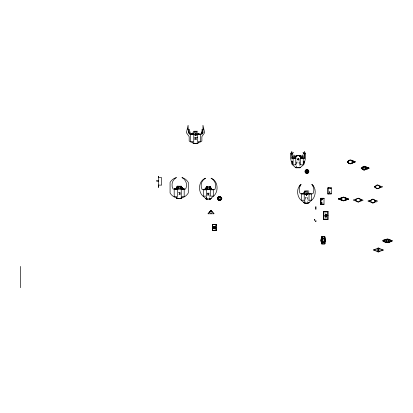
<?xml version="1.0" encoding="UTF-8"?>
<svg xmlns="http://www.w3.org/2000/svg" width="413" height="413" viewBox="0 0 413 413"><rect width="100%" height="100%" fill="white"/><g stroke="black" fill="none" stroke-linecap="round" stroke-linejoin="round"><path stroke-width="0.31" stroke-dasharray="2.06 1.55" d="M296.74 164.064L296.74 162.242M305.197 199.453L305.197 197.631M299.306 164.064L299.022 163.156L299.306 162.242M307.768 197.631L307.478 198.539L307.768 199.453M194.626 137.405L196.805 137.405M194.626 137.544L196.805 137.544M194.342 138.035L197.579 138.035M194.342 138.876L197.579 138.876M194.616 139.367L196.614 139.367M194.616 139.506L196.578 139.367M296.178 162.242L296.932 162.242L296.932 164.064L296.178 164.064M300.143 162.242L299.022 162.242L299.022 164.064L300.143 164.064M296.178 163.156L296.932 163.156M299.022 163.156L300.143 163.156M180.145 192.391L178.602 192.391L178.638 193.021L181.235 193.021M178.462 192.535L180.285 192.535M207.398 193.041L209.577 193.041M207.398 193.186L209.773 193.186M206.526 193.671L209.835 193.671M181.235 193.862L178.638 193.862L178.638 194.492L180.233 194.353M178.659 194.353L180.672 194.353M206.526 194.513L209.835 194.513M207.522 195.003L209.634 195.003M207.553 195.142L209.35 195.003M305.057 197.419L308.227 197.419M305.057 197.631L305.393 197.631L305.393 199.453L305.057 199.453M324.633 212.917L326.946 212.917M324.633 218.245L326.946 218.245M322.383 240.206L323.503 240.206M307.814 197.419L307.478 197.631L307.814 201.926M305.011 200.692L305.011 201.926M304.639 200.228L304.639 201.823M304.076 200.759L304.076 201.823M299.823 160.099L299.823 162.035L296.462 162.035L296.462 160.099M299.353 164.064L299.353 166.542M296.549 165.923L296.549 167.776M296.178 165.902L296.178 166.971M209.84 195.581L209.84 197.91M208.844 193.041L208.844 195.142M208.297 193.671L208.297 194.513M207.749 193.041L207.749 193.671M207.749 194.513L207.749 195.142M206.753 196.748L206.753 197.91M206.526 196.758L206.526 198.023M206.242 196.738L206.242 197.951M196.072 137.405L196.072 139.506M195.525 138.035L195.525 138.876M194.977 137.405L194.977 138.035M194.977 138.876L194.977 139.506M179.732 192.391L179.732 194.492M179.185 193.021L179.185 193.862"/><path stroke-width="0.62" d="M215.307 224.651L215.307 224.373M215.374 224.651L215.374 224.373M180.424 189.03L180.424 186.222L180.45 186.562C181.637 186 184.193 190.341 181.606 188.545L181.477 186.222L177.27 186.222L177.647 187.863L176.81 187.564L176.542 188.56C175.257 188.266 176.222 189.608 176.098 188.359L177.342 186.222L176.95 187.548L177.156 188.364C175.907 189.655 174.905 188.405 176.816 188.354L177.884 186.222L178.302 186.568L178.323 186.222L177.156 188.364L177.115 186.919L177.554 186.222L178.158 186.924M194.982 143.43L190.269 141.819L189.18 140.983L189.18 136.636L186.418 132.712L188.091 125.278L188.343 132.712L189.407 134.039L202.024 134.039L202.943 132.712L202.964 125.278L204.631 132.712L201.874 136.636L201.874 140.983L200.785 141.819L196.072 143.43M342.501 200.666L338.732 198.906L343.559 197.027L348.329 199.081L343.477 200.95L338.732 199.014L342.568 197.269M324.215 242.312L324.215 238.384M344.463 200.708L348.329 199.076L344.535 197.306M344.876 200.403L348.329 199.066L345.753 198.199M326.084 214.321L325.604 214.202L325.64 214.77A0.841 0.841 0 0 0 325.64 216.397C325.258 217.197 326.446 217.171 326.079 216.397A0.841 0.841 0 0 0 326.079 214.77L325.971 214.182L325.604 214.202L325.258 214.316L325.501 214.827M378.334 251.956L378.411 248.032L373.46 249.963L378.334 251.956L383.31 250.035L378.411 248.032M338.732 199.009L340.57 199.562M209.536 189.681L209.536 186.872L209.561 187.213C210.749 186.65 213.309 190.992 210.718 189.195L210.589 186.872L206.381 186.872L206.526 188.777L207.372 187.228L207.001 186.872L206.18 188.762L204.611 189.608L206.268 189.015L206.454 186.872L205.478 188.772L203.578 189.681M205.054 189.681C204.481 188.777 206.015 189.644 205.927 189.004L205.922 188.214L206.758 188.514L206.381 186.872M346.621 199.324L346.621 198.73L346.022 198.73L346.213 199.433L348.329 199.051L347.168 198.813M177.554 186.222L178.024 187.254L177.554 186.222C178.395 187.786 173.837 189.799 175.804 188.565L176.81 187.564L176.878 188.08L176.366 188.121L176.248 188.875L176.604 187.853L177.414 188.127L177.27 186.222M214.182 228.854L214.223 228.291M180.863 186.222L180.749 187.533L181.426 186.568L181.606 188.545L181.916 187.848L181.193 186.222L181.116 188.091L181.348 188.333L181.735 187.554L181.405 186.222L180.61 187.223L181.116 188.091L181.591 187.239L181.488 186.908L180.915 187.827L181.477 186.222M210.589 186.872L210.718 189.195L211.028 188.498L210.516 186.872M352.263 162.402L352.243 161.385M180.94 189.015L182.804 189.03L181.865 188.085C181.911 189.526 182.913 188.127 181.865 188.085L181.591 187.239C181.493 188.431 184.936 189.412 182.634 188.715L181.735 187.554L181.751 188.318L183.248 188.963L181.503 187.523M175.577 189.03L175.938 188.87L175.277 189.03L176.645 188.318C176.036 188.751 176.501 187.734 177.063 188.111L176.568 188.741L174.72 189.03L176.537 188.106L177.342 186.222M207.269 187.574L206.665 186.872L206.965 188.22L206.092 187.9L205.927 189.004C204.786 188.72 204.956 190.207 205.653 189.211L205.715 188.504L206.397 188.498L206.268 189.015L205.478 188.772L205.359 189.381L203.929 189.681L205.731 188.767L206.454 186.872M195.168 134.726L194.89 135.02L195.168 134.726L195.168 135.02M196.314 135.02L196.593 134.731L196.314 135.02L196.314 134.731M297.597 159.072L297.319 159.366L297.597 159.072L297.597 159.366M298.738 159.366L299.022 159.077L298.738 159.366L298.738 159.077M305.243 171.509C309.347 165.04 309.347 177.972 305.243 171.509L308.609 171.509M306.059 194.461L305.775 194.755L306.059 194.461L306.059 194.755M307.2 194.755L307.478 194.461L307.2 194.755L307.2 194.461M314.752 219.747L314.474 220.041L314.752 219.747L314.752 220.041M315.723 221.254L316.002 220.965L315.723 221.254L315.723 220.965M328.588 188.529L328.862 188.493M328.727 188.669L328.593 188.565M329.915 191.999L329.657 192.102L329.915 192.071M329.641 192.071L329.848 191.911M330.55 188.529L330.761 188.648M177.838 186.573L177.884 186.222L178.261 186.578L177.322 186.568M181.87 188.08L182.004 188.529C182.004 187.827 183.011 189.546 182.097 188.328L181.88 188.72L181.591 187.239M366.068 169.459A0.563 0.563 0 0 1 366.357 168.721A0.563 0.563 0 0 1 367.095 169.01L368.773 168.05M291.289 161.473L292.296 161.473L291.883 164.276L290.633 158.386L290.633 153.832L291.831 151.375L291.831 158.386L295.496 158.386L296.038 155.582L300.246 155.582L300.788 158.386L304.453 158.386L304.453 151.375L305.46 153.832L305.46 158.386L304.025 164.276L304.025 161.473L304.706 161.473M304.025 161.473L303.545 164.735L300.055 167.776L295.847 167.776L292.734 165.019L292.296 161.473M374.782 186.712C374.859 188.101 376.362 186.263 374.983 186.459M304.314 192.794L304.639 191.673M293.251 158.386L293.953 154.88L293.953 158.386M324.695 238.812L324.835 243.711L321.613 243.711L321.753 238.668M210.986 188.731L211.208 188.978C212.463 189.397 211.002 189.851 211.028 188.498L210.997 189.371L210.806 187.946L210.031 188.478L210.46 188.984L210.847 188.204C210.682 189.717 212.168 189.304 210.976 188.736L210.775 188.467L211.915 189.681M291.831 158.386L292.533 155.582L292.533 158.386M300.932 158.386L301.629 155.582L301.629 158.386M219.205 199.933L219.066 200.455C227.651 197.956 213.154 193.754 219.066 200.455L219.571 200.532L219.969 199.949L220.083 200.475L219.788 200.253M306.487 173.13L307.36 169.882M322.217 242.498L321.892 243.711L321.892 242.312M322.233 238.384L322.233 242.312M210.31 186.872L210.031 188.478L209.561 187.213M325.64 216.98L326.115 216.959L326.079 216.397L326.673 215.798L326.079 214.77L326.244 214.244M377.828 251.878L378.917 248.11M209.623 187.548L209.995 187.213L209.861 188.183L210.537 187.218L209.727 187.874L209.974 186.872M206.49 187.863L206.665 186.872L206.268 187.889C206.242 189.185 202.458 190.032 204.925 189.505L204.667 189.681L204.982 189.608M188.343 132.712L189.407 129.274L189.407 134.039L190.109 131.799L190.109 134.039M297.597 155.582L295.496 157.544L296.111 155.582M324.066 238.523L324.556 236.985L324.556 238.384M213.82 228.781L214.011 228.244M325.578 216.371L325.392 216.902L325.64 216.397L325.021 215.581L325.604 214.202M207.434 189.681L207.434 186.872L207.372 187.228L206.629 187.218C207.254 188.896 202.731 189.985 205.049 189.521C204.306 189.98 205.039 188.865 205.504 189.18L205.292 189.505M349.341 160.254L348.639 160.987L348.273 162.273L347.57 162.082L348.185 161.607L348.68 162.949L349.888 163.837L350.905 163.816L355.17 161.839L350.828 160.027L349.811 160.048L347.364 161.679L347.364 162.216L349.413 163.651M362.191 168.401L361.829 167.771L361.463 168.401L362.124 168.489L361.215 168.437L361.215 167.9L364.168 166.186L369.021 168.055L364.251 170.115L363.264 169.867L361.215 168.437M297.092 155.582L295.496 157.544L296.322 155.582M345.196 200.006L345.48 199.03L344.932 197.626M182.102 188.318L182.484 188.968L182.376 188.359L182.876 188.958L183.568 189.03L182.36 188.529M182.572 188.855C182.809 188.524 183.532 189.242 184.281 189.03M181.271 186.893L181.426 186.568M210.537 187.218L210.232 188.741L210.707 187.889L210.325 187.208M291.831 155.231L293.235 152.428L291.831 154.111M299.957 186.273L301.123 184.384C295.889 187.941 296.808 197.399 301.82 200.832A5.317 5.317 0 0 1 303.689 202.607L304.309 203.165L308.516 203.165L309.136 202.607A5.317 5.317 0 0 1 311.004 200.832C316.038 197.362 316.879 188.054 311.769 184.337L312.997 186.206A8.513 8.513 0 0 1 312.915 193.774L300.292 193.774A8.363 8.363 0 0 1 299.957 186.273L299.487 185.726M306.085 172.964L307.768 170.048M205.942 188.498L206.355 188.173L205.922 188.214L205.757 188.968L205.989 188.731L205.209 189.009L205.225 189.361L205.504 189.18M295.496 157.544L296.653 155.582M377.358 251.672L379.387 248.311M214.765 226.768L215.085 226.303M312.997 186.206L313.338 185.726M312.445 185.231L312.687 184.895M351.375 163.615L352.077 162.882M202.943 129.708L203.723 128.655M210.052 187.543C209.592 189.061 213.857 190.176 211.466 189.19L211.244 188.767L212.359 189.608L213.392 189.681M390.445 241.275C391.596 240.046 388.839 240.733 390.445 241.275M211.683 189.505L211.471 189.18L213.046 189.681L211.213 188.968L211.988 189.608M341.835 197.972L342.155 197.569M211.017 210.3L208.002 213.774L214.032 213.774L211.017 210.3L211.017 213.774M208.142 213.774L211.017 210.511L211.838 211.441M175.871 188.958L176.108 188.71L175.494 188.736L175.556 189.03L176.175 188.855M305.734 172.696A1.683 1.683 0 0 0 308.552 171.942A1.683 1.683 0 0 0 306.487 169.882A1.683 1.683 0 0 0 305.734 172.696L308.113 170.316M180.512 186.898L180.879 186.562L180.61 187.223L180.424 186.222M179.727 198.421L181.906 197.858L181.286 198.421L177.079 198.421L176.459 197.858A10.516 10.516 0 0 1 170.073 192.959L170.073 182.443A10.516 10.516 0 0 1 176.459 177.544A8.363 8.363 0 0 0 173.062 189.03L185.685 189.03A8.513 8.513 0 0 0 181.906 177.544A10.516 10.516 0 0 1 188.292 182.443L188.292 192.959A10.516 10.516 0 0 1 181.906 197.858L181.214 198.421M208.839 199.071L211.017 198.508L210.398 199.071L206.19 199.071L205.576 198.508A5.317 5.317 0 0 0 203.707 196.738C197.641 192.525 198.08 180.729 205.576 178.194A8.363 8.363 0 0 0 202.174 189.681L214.796 189.681A8.513 8.513 0 0 0 211.017 178.194C218.508 180.729 218.957 192.525 212.886 196.738A5.317 5.317 0 0 0 211.017 198.508L210.325 199.071M325.805 214.321L326.079 214.77M195.571 134.039L195.716 134.452L195.86 134.039M195.571 135.418L195.86 135.701L195.571 135.701L195.86 135.418M298.145 158.799L298.145 158.386M297.995 159.764L298.289 160.048L297.995 160.048L298.289 159.764M306.456 193.774L306.601 194.187L306.751 193.774M306.456 195.153L306.751 195.432L306.456 195.432L306.751 195.153M299.983 167.776L300.674 167.219L298.496 167.776M368.133 168.21L367.095 169.01L369.021 168.168M220.16 196.686L219.143 196.665M348.944 160.574L347.364 161.679L348.639 160.987M175.556 189.03L176.108 188.71M181.002 198.421L181.906 197.858L180.233 198.421M210.119 199.071L211.017 198.508L209.35 199.071M299.771 167.776L300.674 167.219L299.002 167.776M176.098 188.565L174.813 189.03L175.613 188.968M305.47 172.35L308.382 170.667M215.044 227.098L215.555 226.856M324.592 216.185L325.103 215.942M326.616 215.225L327.127 214.977M180.672 198.421L181.906 197.858M209.783 199.071L211.017 198.508M299.44 167.776L300.674 167.219M386.537 239.179C378.778 240.578 384.854 242.39 388.06 242.767M388.525 242.565L392.35 240.836L387.513 238.91L382.753 240.784L386.568 242.581M388.055 242.761L392.35 240.949L388.499 239.163M355.376 199.67C354.287 201.054 357.028 199.964 355.288 199.701M351.773 163.295L355.17 161.948L353.626 162.417M218.198 199.928L219.071 199.603L217.894 199.515L218.978 199.262M175.499 188.958L175.814 188.855L174.467 189.03M325.64 216.397L325.749 216.98L326.115 216.959L326.461 216.846L326.218 216.335M340.802 198.286L338.732 198.921L339.884 199.169M305.3 171.942L308.552 171.07M306.957 203.165L309.136 202.607A6.644 6.644 0 0 1 303.689 202.607L305.868 203.165M204.611 189.608L204.275 189.526L204.925 189.505M175.943 189.03L176.263 188.968M204.724 189.619L204.389 189.681L204.91 189.391M339.894 198.741L338.732 198.937L339.863 198.952M177.079 187.812L176.614 188.116M195.571 134.333L195.86 134.333M297.995 158.68L298.289 158.68M306.456 194.064L306.751 194.064M176.981 187.249L177.853 187.569L177.755 186.913L177.115 186.919L177.156 187.239L177.26 186.908M177.115 186.919L177.44 186.908M206.226 187.569L207.135 187.905L206.954 187.223M206.371 187.559L206.417 187.218M206.268 187.889L206.19 188.462M368.479 168.189L368.773 168.189M193.614 131.236L197.817 131.236M194.89 134.87L195.292 134.87M196.19 134.875L196.593 134.875M197.207 137.544L197.538 137.544M290.633 153.832L291.831 153.832M304.453 153.832L305.46 153.832M296.178 158.669L293.096 158.669L293.096 164.839L296.178 164.839M300.143 158.664L303.23 158.664L303.23 164.833L300.143 164.833M297.319 159.222L297.716 159.222M298.62 159.222L299.022 159.222M295.62 167.502L296.178 167.502M158.432 177.688L161.659 177.688L161.659 185.122L158.432 185.122M158.432 180.424L156.661 180.424L156.661 181.266L158.432 181.266M177.409 186.784L177.27 187.998M328.067 188.106L331.293 188.106M304.5 190.971L308.707 190.971M328.067 193.718L331.293 193.718M308.604 194.053L311.691 194.053L311.691 200.222L308.604 200.222M304.639 194.058L301.552 194.058L301.552 200.228L304.639 200.228M305.775 194.606L306.178 194.606M307.081 194.611L307.478 194.611M321.629 198.534L320.509 198.534L320.509 200.217L320.927 200.217M321.908 198.534L324.014 198.534M320.787 198.679L321.908 198.679M320.787 202.184L320.509 202.184L320.509 203.867L320.787 203.867M320.369 202.329L320.369 203.733M321.35 202.742L322.192 202.742L322.192 203.304L321.35 203.304M324.014 204.146L320.787 204.146L320.787 198.534M323.828 211.797L327.752 211.797M323.477 215.581L323.828 215.581M327.752 215.581L328.103 215.581M323.828 219.37L327.752 219.37M314.474 219.892L314.876 219.892M315.599 221.11L316.002 221.11M216.257 224.651L212.607 224.651L212.607 230.263L216.257 230.263M215.973 225.333L216.257 225.333M212.328 225.803L212.607 225.803M215.973 227.439L216.257 227.439M212.328 228.544L212.607 228.544M215.973 229.122L216.257 229.122M321.613 238.384L324.835 238.384M322.233 238.497L324.215 238.497M321.329 239.106L320.911 239.106L320.911 241.61L321.329 241.605M325.119 239.106L325.537 239.106L325.537 241.61L325.119 241.605M320.911 240.185L321.329 240.185M325.119 240.185L325.537 240.201M320.911 240.511L321.329 240.511M322.233 242.163L324.215 242.163M321.613 242.312L324.835 242.312M220.026 197.213L221.032 197.213M373.46 249.963L383.31 250.035M368.479 168.039L369.021 168.055M384.833 240.469C383.233 241.011 385.995 241.698 384.833 240.469M375.185 187.254L374.777 186.722L375.396 186.469M295.92 167.776L295.228 167.219L297.406 167.776M206.263 199.071L205.576 198.508L207.749 199.071M177.151 198.421L176.459 197.858L178.638 198.421M305.3 171.07L308.552 171.942M219.009 197.858L217.935 197.553L218.942 198.204M352.563 161.07L355.17 161.839L351.303 160.213M212.045 189.51L212.705 189.624L212.05 189.505L212.308 189.681M296.131 167.776L295.228 167.219L296.901 167.776M206.474 199.071L205.576 198.508L207.243 199.071M177.363 198.421L176.459 197.858L178.132 198.421M215.08 227.739L215.612 227.924M369.831 201.41C371.468 201.152 369.119 200.15 369.749 201.343M295.228 167.219L296.467 167.776M205.576 198.508L206.81 199.071M176.459 197.858L177.698 198.421M366.135 167.368L366.063 166.811A0.563 0.563 0 0 0 366.362 167.544A0.563 0.563 0 0 0 367.1 167.244L368.215 167.781M348.68 162.949L347.364 162.216L349 163.352M367.735 168.019L367.1 167.244L368.019 167.776M305.47 170.667L308.382 172.35M183.191 189.03L182.639 188.71L182.876 188.958M213.139 226.665L213.604 226.985M214.982 227.93L215.447 228.255M367.1 167.244L367.787 167.771M298.687 155.582L300.788 157.544L300.174 155.582M305.734 170.316L308.113 172.696M187.332 128.655L188.343 129.775M213.072 212.84L213.893 213.774M300.143 184.905L300.473 185.292M213.382 226.391L213.748 226.82M304.453 154.111L303.049 152.428L304.453 155.231M299.193 155.582L300.788 157.544L299.962 155.582M351.716 160.518L352.036 160.915M341.799 199.933L342.098 200.346M181.524 188.08L180.935 186.893M218.668 196.851A1.962 1.962 0 0 1 221.575 198.612A1.962 1.962 0 0 1 218.596 200.248A1.962 1.962 0 0 1 218.668 196.851L219.112 197.517M299.631 155.582L300.788 157.544M210.785 188.462L210.382 187.543L210.862 188.968M306.085 170.048L307.768 172.964M377.425 248.275L379.32 251.713M214.652 228.213L214.894 228.725M308.8 191.699L308.919 192.045M324.231 242.498L324.556 243.711L324.556 242.312M306.487 169.882L307.36 173.13M202.943 132.712L202.024 129.274L202.024 134.039L201.322 131.799L201.322 134.039M304.453 158.386L303.751 155.582L303.751 158.386M295.357 158.386L294.655 155.582L294.655 158.386M377.905 248.089L378.84 251.899M322.383 238.523L322.032 236.985L322.032 238.384M303.034 158.386L302.331 154.88L302.331 158.386M214.445 228.281L214.548 228.838M181.674 187.812L181.751 188.318M215.865 224.373L215.813 224.651M215.746 224.373L215.751 224.651M215.674 224.373L215.679 224.651M215.601 224.373L215.607 224.651M215.529 224.373L215.529 224.651M215.452 224.373L215.452 224.651M330.725 188.39L330.725 188.664M328.908 187.827L328.908 188.106M328.763 188.39L328.763 188.664M328.206 187.827L328.206 193.996M327.752 211.518L327.752 219.649M324.835 238.812L324.835 236.985L321.613 236.985L321.613 238.668M323.828 211.518L323.828 219.649M321.908 198.255L321.908 198.958L322.61 198.958L322.61 199.66L321.908 199.66L321.908 200.078L321.629 200.078L321.629 198.255M320.927 198.255L320.927 204.425M316.002 206.753L316.002 209.257M315.718 206.753L315.718 209.257M309.027 194.053L309.027 200.222M307.148 190.971L307.148 193.774M306.926 169.826L306.926 173.192M306.601 193.774L306.601 194.187M306.601 195.034L306.601 195.432M306.059 190.971L306.059 193.774M304.221 194.058L304.221 200.228M300.566 158.664L300.566 164.833M298.145 159.645L298.145 160.048M295.76 158.669L295.76 164.839M215.973 224.373L215.973 230.542M215.86 230.263L215.86 230.542M215.741 230.263L215.741 230.542M215.617 230.263L215.617 230.542M215.493 230.263L215.493 230.542M215.374 230.263L215.374 230.542M215.261 230.263L215.261 230.542M215.24 224.373L215.24 224.651M215.147 230.263L215.147 230.542M215.049 230.263L215.049 230.542M214.956 230.263L214.956 230.542M214.879 230.263L214.879 230.542M214.812 230.263L214.76 230.542M214.667 224.373L214.667 224.651M213.98 224.373L213.98 224.651M213.98 230.263L213.98 230.542M213.536 224.373L213.536 224.651M213.552 230.263L213.552 230.542M212.891 224.373L212.891 224.651M212.891 230.263L212.891 230.542M209.03 186.872L209.03 189.681M207.94 186.872L207.94 189.681M196.258 131.236L196.258 134.039M195.716 134.039L195.716 134.452M195.716 135.299L195.716 135.701M195.173 131.236L195.173 134.039M179.918 186.222L179.918 189.03M178.829 186.222L178.829 189.03M178.323 186.222L178.323 189.03M158.716 177.688L158.432 176.289L158.432 187.507L158.716 185.122M20.65 266.411L20.65 287.722M304.443 191.322A3.154 3.154 0 0 1 301.696 193.774M305.486 191.327A3.237 3.082 -90 0 1 302.806 193.774M310.034 193.774A2.87 2.726 -90 0 1 307.974 192.282M209.742 212.168A1.322 1.322 0 0 1 210.356 211.363M211.678 211.363A1.322 1.322 0 0 1 211.952 211.575M212.163 211.848A1.322 1.322 0 0 1 212.292 212.168M324.437 241.027A1.404 1.404 0 0 1 322.011 241.027M322.233 239.339A1.404 1.404 0 0 1 324.215 239.339M326.461 216.846A1.404 1.404 0 0 1 325.749 216.98M325.258 214.316A1.404 1.404 0 0 1 325.971 214.182M379.583 251.254A1.75 1.75 0 0 1 378.793 251.693M377.885 251.677A1.75 1.75 0 0 1 377.11 251.207M377.528 248.461A1.75 1.75 0 0 1 379.635 248.781M194.6 131.592A3.237 3.082 -90 0 1 191.921 134.039M197.089 132.547A2.87 2.726 -90 0 0 199.149 134.039A2.824 2.679 -90 0 1 198.823 133.982M193.552 131.587A3.154 3.154 0 0 1 190.806 134.039M353.502 200.031L358.247 202.076L363.099 200.207L358.329 198.152L353.502 200.031M368.066 201.002L372.81 203.051L374.606 202.463L374.885 201.993C378.112 202.205 378.179 200.057 374.921 200.238L373.393 199.2L372.376 199.18L370.822 200.186L368.066 201.002M382.376 186.857L380.456 187.776A0.563 0.563 0 0 0 379.723 187.476A0.563 0.563 0 0 0 379.423 188.209L377.023 188.756L374.57 187.125L374.57 186.588L377.095 184.967L379.423 185.561A0.563 0.563 0 0 0 379.712 186.299A0.563 0.563 0 0 0 380.45 186.01L382.376 186.857M386.599 240.201L386.573 241.605L388.54 241.631L388.561 240.227L386.594 240.201M195.581 134.844L195.85 134.917L195.581 134.844M213.48 227.238C214.507 230.454 215.978 224.971 213.48 227.238M298.005 159.191L298.279 159.263L298.005 159.191M306.467 194.58L306.725 194.688L306.482 194.549M352.759 161.782C353.27 163.393 354.008 160.652 352.759 161.782M360.688 200.047C361.199 201.652 361.938 198.911 360.688 200.047M366.61 168.003C367.121 169.609 367.859 166.867 366.61 168.003M375.247 201.017C375.763 202.623 376.496 199.882 375.247 201.017M379.965 186.805C380.481 188.411 381.214 185.669 379.965 186.805M322.032 239.597L321.872 241.615L321.474 241.605L321.474 238.668L322.032 238.668L322.032 239.597M340.312 198.823C340.771 200.45 341.597 197.734 340.312 198.823M210.604 187.559L210.48 187.863L210.604 187.559M198.245 142.872L197.631 143.43L193.423 143.43L192.804 142.872A6.644 6.644 0 0 0 198.245 142.872M321.892 236.561L321.329 236.985L321.329 243.711L321.892 244.135L324.556 244.135L325.119 243.711L325.119 236.985L324.556 236.561L321.892 236.561M324.695 241.605L324.417 238.812L324.979 238.812L324.979 241.605L324.695 241.605M193.754 134.184L190.527 134.184L190.527 141.613L193.754 141.613L193.754 134.184M200.522 134.179L197.579 134.179L197.579 141.607L200.522 141.607L200.522 134.179M365.102 167.265L363.141 167.265L363.141 169.087L365.102 169.087L365.102 167.265M331.293 187.827L327.643 187.827L327.643 193.996L331.293 193.996L331.293 187.827M177.409 189.169L174.188 189.169L174.188 196.598L177.409 196.598L177.409 189.169M184.183 189.164L181.235 189.164L181.235 196.598L184.183 196.598L184.183 189.164M206.526 189.82L203.299 189.82L203.299 196.129L206.526 196.129L206.526 189.82M213.294 189.815L210.351 189.815L210.351 196.123L213.294 196.123L213.294 189.815M220.315 197.59L218.911 197.59L218.911 199.551L220.315 199.551L220.315 197.59M324.014 198.255L320.369 198.255L320.369 204.425L324.014 204.425L324.014 198.255M321.35 202.324L321.066 202.324L321.066 203.723L321.35 203.723L321.35 202.324M328.103 211.518L323.477 211.518L323.477 219.649L328.103 219.649L328.103 211.518M216.257 224.373L212.328 224.373L212.328 230.542L216.257 230.542L216.257 224.373M325.537 240.511L325.119 240.511L325.537 240.531M183.594 188.973L182.933 188.855L183.935 189.03L183.594 188.973M215.916 224.651L215.911 224.373L215.953 224.651M329.78 192.174L329.78 191.895L329.744 192.169M305.537 172.897A1.967 1.967 0 0 0 308.826 172.014A1.967 1.967 0 0 0 306.415 169.609A1.967 1.967 0 0 0 305.537 172.897M213.872 228.188A0.841 0.841 0 0 0 215.132 227.46A0.841 0.841 0 0 0 213.872 226.727A0.841 0.841 0 0 0 213.872 228.188M218.745 200.011A1.678 1.678 0 0 0 221.296 198.607A1.678 1.678 0 0 0 218.802 197.099A1.678 1.678 0 0 0 218.745 200.011M342.609 200.486A1.75 1.75 0 0 0 345.268 199.025A1.75 1.75 0 0 0 342.671 197.455A1.75 1.75 0 0 0 342.609 200.486M357.343 201.673A1.822 1.822 0 0 0 360.11 200.15A1.822 1.822 0 0 0 357.41 198.519A1.822 1.822 0 0 0 357.343 201.673M376.625 188.431A1.822 1.822 0 0 0 379.387 186.908A1.822 1.822 0 0 0 376.687 185.277A1.822 1.822 0 0 0 376.625 188.431M386.361 242.07A1.678 1.678 0 0 0 389.165 241.295A1.678 1.678 0 0 0 387.089 239.251A1.678 1.678 0 0 0 386.361 242.07M386.553 241.868A1.399 1.399 0 0 0 388.886 241.223A1.399 1.399 0 0 0 387.162 239.525A1.399 1.399 0 0 0 386.553 241.868M371.906 202.644A1.822 1.822 0 0 0 374.668 201.126A1.822 1.822 0 0 0 371.968 199.489A1.822 1.822 0 0 0 371.906 202.644M362.95 169.464A1.822 1.822 0 0 0 365.98 168.587A1.822 1.822 0 0 0 363.703 166.398A1.822 1.822 0 0 0 362.95 169.464M363.146 169.258A1.538 1.538 0 0 0 365.706 168.519A1.538 1.538 0 0 0 363.781 166.671A1.538 1.538 0 0 0 363.146 169.258M349.099 163.249A1.822 1.822 0 0 0 352.129 162.371A1.822 1.822 0 0 0 349.852 160.182A1.822 1.822 0 0 0 349.099 163.249"/></g></svg>
